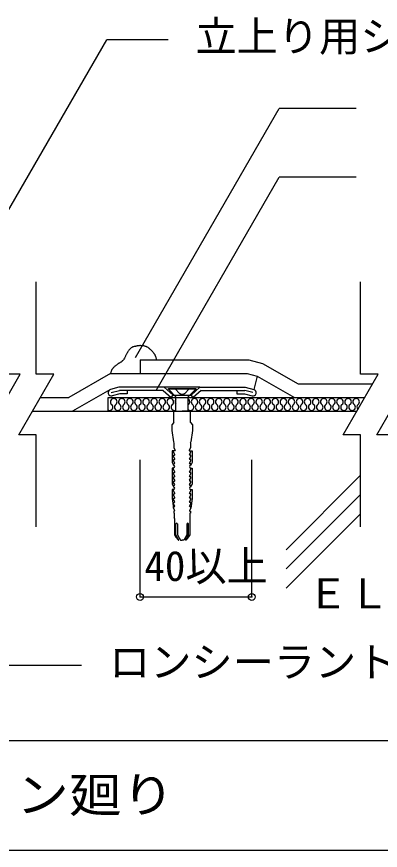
# Model space of a CAD drawing. Units: millimetres, scale not verified. Extents: x -418 to 382, y -607 to 623.
# Drawn here: x 2.9 to 135.4, y 33 to 336.8 of the extents above; entities that cross this region are included whole.
import ezdxf
from ezdxf.enums import TextEntityAlignment as Align

# ---------------------------------------------------------------- set-up
doc = ezdxf.new("R2010")
doc.units = ezdxf.units.MM
doc.header["$LTSCALE"] = 5
doc.header["$PDMODE"] = 32
doc.header["$PDSIZE"] = 2.5
doc.linetypes.add('DASHED3', pattern=[4, 3, -1])
for name, color, linetype in [('2-2_in line', 7, 'Continuous'), ('2-4_out line', 2, 'Continuous'), ('2-6_鋼板・アングル', 2, 'Continuous'), ('2-7_ビス', 7, 'Continuous'), ('2-A_moji', 7, 'Continuous'), ('2-B_dim', 7, 'Continuous'), ('2-D_ハッチ他', 4, 'Continuous'), ('2-E_con他', 4, 'Continuous'), ('F-5', 6, 'Continuous'), ('F-7', 1, 'Continuous'), ('F-A', 7, 'Continuous')]:
    doc.layers.add(name, color=color, linetype=linetype)
doc.styles.add('HG丸ｺﾞｼｯｸM-PRO', font='')
doc.styles.add('ＭＳ ゴシック', font='')
doc.styles.get('HG丸ｺﾞｼｯｸM-PRO').set_extended_font_data('HG丸ｺﾞｼｯｸM-PRO')
doc.styles.get('ＭＳ ゴシック').set_extended_font_data('MS Gothic')

msp = doc.modelspace()

# ---------------------------------------------------------------- linework, layer by layer
at = {"layer": '2-2_in line'}
for p, q in [((10.073, 206.533), (10.073, 240.118)), ((128.258, 206.533), (128.258, 240.118)), ((44.242, 215.763), (44.106, 215.618)), ((44.386, 215.9), (44.242, 215.763)), ((44.536, 216.028), (44.386, 215.9)), ((44.694, 216.145), (44.536, 216.028)), ((44.86, 216.248), (44.694, 216.145)), ((44.959, 216.301), (44.86, 216.248)), ((45.07, 216.353), (44.959, 216.301)), ((45.266, 216.429), (45.07, 216.353)), ((45.469, 216.491), (45.266, 216.429)), ((45.676, 216.543), (45.469, 216.491)), ((45.885, 216.59), (45.676, 216.543)), ((46.096, 216.633), (45.885, 216.59)), ((46.218, 216.658), (46.096, 216.633)), ((46.326, 216.681), (46.218, 216.658)), ((46.51, 216.722), (46.326, 216.681)), ((46.695, 216.762), (46.51, 216.722)), ((46.878, 216.8), (46.695, 216.762)), ((47.062, 216.834), (46.878, 216.8)), ((47.247, 216.863), (47.062, 216.834)), ((47.354, 216.877), (47.247, 216.863)), ((47.501, 216.891), (47.354, 216.877)), ((47.755, 216.905), (47.501, 216.891)), ((48.01, 216.907), (47.755, 216.905)), ((48.266, 216.898), (48.01, 216.907)), ((48.522, 216.879), (48.266, 216.898)), ((48.779, 216.852), (48.522, 216.879)), ((48.927, 216.833), (48.779, 216.852)), ((49.05, 216.816), (48.927, 216.833)), ((49.261, 216.783), (49.05, 216.816)), ((49.47, 216.743), (49.261, 216.783)), ((49.677, 216.696), (49.47, 216.743)), ((49.88, 216.639), (49.677, 216.696)), ((50.08, 216.572), (49.88, 216.639)), ((50.194, 216.527), (50.08, 216.572)), ((50.296, 216.483), (50.194, 216.527)), ((50.467, 216.4), (50.296, 216.483)), ((50.635, 216.307), (50.467, 216.4)), ((50.798, 216.206), (50.635, 216.307)), ((50.957, 216.098), (50.798, 216.206)), ((51.111, 215.984), (50.957, 216.098)), ((51.199, 215.915), (51.111, 215.984)), ((51.296, 215.836), (51.199, 215.915)), ((51.46, 215.694), (51.296, 215.836)), ((42.481, 212.874), (42.325, 212.585)), ((42.57, 213.043), (42.481, 212.874)), ((42.635, 213.168), (42.57, 213.043)), ((42.746, 213.384), (42.635, 213.168)), ((42.856, 213.6), (42.746, 213.384)), ((42.967, 213.815), (42.856, 213.6)), ((43.079, 214.03), (42.967, 213.815)), ((43.193, 214.243), (43.079, 214.03)), ((43.261, 214.366), (43.193, 214.243)), ((43.325, 214.481), (43.261, 214.366)), ((43.438, 214.677), (43.325, 214.481)), ((43.555, 214.871), (43.438, 214.677)), ((43.678, 215.061), (43.555, 214.871)), ((43.808, 215.247), (43.678, 215.061)), ((43.947, 215.428), (43.808, 215.247)), ((44.031, 215.531), (43.947, 215.428)), ((44.106, 215.618), (44.031, 215.531)), ((51.619, 215.548), (51.46, 215.694)), ((51.774, 215.398), (51.619, 215.548)), ((51.926, 215.245), (51.774, 215.398)), ((52.075, 215.089), (51.926, 215.245)), ((52.16, 214.998), (52.075, 215.089)), ((52.242, 214.911), (52.16, 214.998)), ((52.381, 214.759), (52.242, 214.911)), ((52.518, 214.605), (52.381, 214.759)), ((52.653, 214.45), (52.518, 214.605)), ((52.786, 214.292), (52.653, 214.45)), ((52.916, 214.131), (52.786, 214.292)), ((52.991, 214.037), (52.916, 214.131)), ((53.053, 213.955), (52.991, 214.037)), ((53.157, 213.813), (53.053, 213.955)), ((53.258, 213.668), (53.157, 213.813)), ((53.352, 213.519), (53.258, 213.668)), ((53.439, 213.367), (53.352, 213.519)), ((53.518, 213.211), (53.439, 213.367)), ((53.559, 213.119), (53.518, 213.211)), ((53.606, 212.999), (53.559, 213.119)), ((53.675, 212.788), (53.606, 212.999)), ((53.73, 212.571), (53.675, 212.788)), ((39.1, 209.698), (39.015, 209.627)), ((39.246, 209.82), (39.1, 209.698)), ((39.393, 209.94), (39.246, 209.82)), ((39.543, 210.058), (39.393, 209.94)), ((39.695, 210.171), (39.543, 210.058)), ((39.851, 210.278), (39.695, 210.171)), ((39.943, 210.337), (39.851, 210.278)), ((40.035, 210.393), (39.943, 210.337)), ((40.196, 210.485), (40.035, 210.393)), ((40.358, 210.574), (40.196, 210.485)), ((40.521, 210.663), (40.358, 210.574)), ((40.683, 210.754), (40.521, 210.663)), ((40.841, 210.851), (40.683, 210.754)), ((40.931, 210.91), (40.841, 210.851)), ((40.985, 210.948), (40.931, 210.91)), ((41.076, 211.016), (40.985, 210.948)), ((41.165, 211.087), (41.076, 211.016)), ((41.252, 211.161), (41.165, 211.087)), ((41.336, 211.238), (41.252, 211.161)), ((41.418, 211.317), (41.336, 211.238)), ((41.464, 211.364), (41.418, 211.317)), ((41.592, 211.504), (41.464, 211.364)), ((41.797, 211.756), (41.592, 211.504)), ((41.986, 212.023), (41.797, 211.756)), ((42.16, 212.3), (41.986, 212.023)), ((42.325, 212.585), (42.16, 212.3)), ((53.775, 212.351), (53.73, 212.571)), ((53.813, 212.127), (53.775, 212.351)), ((53.846, 211.902), (53.813, 212.127)), ((53.864, 211.771), (53.846, 211.902)), ((37.145, 206.882), (37.119, 206.771)), ((37.191, 207.071), (37.145, 206.882)), ((37.24, 207.259), (37.191, 207.071)), ((37.295, 207.445), (37.24, 207.259)), ((37.357, 207.628), (37.295, 207.445)), ((37.428, 207.807), (37.357, 207.628)), ((37.475, 207.909), (37.428, 207.807)), ((37.511, 207.98), (37.475, 207.909)), ((37.578, 208.101), (37.511, 207.98)), ((37.651, 208.22), (37.578, 208.101)), ((37.728, 208.335), (37.651, 208.22)), ((37.811, 208.448), (37.728, 208.335)), ((37.897, 208.557), (37.811, 208.448)), ((37.949, 208.619), (37.897, 208.557)), ((38.04, 208.724), (37.949, 208.619)), ((38.203, 208.897), (38.04, 208.724)), ((38.373, 209.063), (38.203, 208.897)), ((38.548, 209.225), (38.373, 209.063)), ((38.728, 209.382), (38.548, 209.225)), ((38.909, 209.537), (38.728, 209.382)), ((39.015, 209.627), (38.909, 209.537)), ((47.867, 206.771), (86.866, 206.771)), ((86.866, 206.771), (90.611, 205.768)), ((90.611, 205.768), (89.317, 200.938)), ((90.611, 205.768), (104.115, 197.971)), ((121.871, 184.409), (134.645, 206.533)), ((134.645, 206.533), (128.258, 206.533)), ((36.808, 200.818), (23.217, 192.971)), ((36.208, 197.971), (104.115, 197.971)), ((36.208, 192.971), (36.208, 197.971)), ((36.208, 197.971), (129.701, 197.971)), ((8.629, 192.971), (23.217, 192.971)), ((8.629, 192.971), (126.815, 192.971)), ((10.073, 184.409), (3.686, 184.409)), ((10.073, 150.824), (10.073, 184.409)), ((128.258, 184.409), (121.871, 184.409)), ((128.258, 150.824), (128.258, 184.409)), ((140.508, 184.409), (134.121, 184.409))]:
    msp.add_line(p, q, dxfattribs=at)
for points in [[(-2.177, 184.409), (-8.564, 184.409), (4.209, 206.533), (-2.177, 206.533)], [(3.686, 184.409), (16.459, 206.533), (10.073, 206.533)], [(134.121, 184.409), (146.895, 206.533), (140.508, 206.533)]]:
    msp.add_lwpolyline(points, dxfattribs=at)
at = {"layer": '2-4_out line'}
for p, q in [((47.867, 211.771), (47.867, 206.771)), ((47.867, 211.771), (87.524, 211.771)), ((87.524, 211.771), (92.541, 210.427)), ((92.541, 210.427), (105.455, 202.971)), ((37.119, 206.771), (21.877, 197.971)), ((37.119, 206.771), (47.867, 206.771)), ((105.455, 202.971), (132.588, 202.971)), ((11.516, 197.971), (21.877, 197.971)), ((11.516, 197.971), (19.05, 197.971)), ((11.516, 197.971), (21.877, 197.971))]:
    msp.add_line(p, q, dxfattribs=at)
at = {"layer": '2-6_鋼板・アングル'}
for p, q in [((40.207, 201.771), (37.098, 200.938)), ((37.408, 199.779), (40.365, 200.571)), ((56.707, 201.771), (40.207, 201.771)), ((56.249, 200.571), (40.365, 200.571)), ((56.707, 201.771), (59.957, 198.866)), ((69.707, 201.771), (66.457, 198.866)), ((69.707, 201.771), (86.207, 201.771)), ((70.166, 200.571), (86.049, 200.571)), ((83.191, 200.571), (83.191, 199.371)), ((89.006, 199.779), (86.049, 200.571)), ((86.207, 201.771), (89.317, 200.938)), ((83.191, 199.371), (85.891, 199.371)), ((85.891, 199.371), (88.696, 198.62))]:
    msp.add_line(p, q, dxfattribs=at)
at = {"layer": '2-6_鋼板・アングル', "color": 4}
for p, q in [((69.707, 201.771), (56.707, 201.771)), ((59.158, 197.971), (67.257, 197.971)), ((59.957, 198.866), (66.457, 198.866))]:
    msp.add_line(p, q, dxfattribs=at)
at = {"layer": '2-6_鋼板・アングル'}
for points in [[(43.223, 200.571), (43.223, 199.371), (40.523, 199.371), (37.719, 198.62)], [(56.249, 200.571), (59.158, 197.971), (59.957, 198.866)], [(70.166, 200.571), (67.257, 197.971), (66.457, 198.866)]]:
    msp.add_lwpolyline(points, dxfattribs=at)
for centre, start, end in [((37.408, 199.779), 105, 285), ((89.006, 199.779), 255, 75)]:
    msp.add_arc(centre, 1.2, start, end, dxfattribs=at)
at = {"layer": '2-7_ビス'}
for p, q in [((58.207, 201.021), (58.207, 201.321)), ((58.207, 201.321), (68.207, 201.321)), ((58.207, 201.021), (60.957, 198.271)), ((68.207, 201.021), (58.207, 201.021)), ((68.207, 201.021), (65.457, 198.271)), ((68.207, 201.321), (68.207, 201.021)), ((60.957, 192.971), (60.957, 198.271)), ((60.957, 197.971), (65.457, 197.971)), ((65.457, 192.971), (65.457, 198.271)), ((60.207, 192.971), (63.207, 192.971)), ((60.207, 188.876), (60.207, 192.971)), ((66.207, 192.971), (63.207, 192.971)), ((66.207, 188.876), (66.207, 192.971)), ((60.207, 188.876), (59.457, 188.051)), ((66.207, 188.876), (66.957, 188.051)), ((59.457, 188.051), (59.457, 185.953)), ((59.457, 185.953), (60.006, 181.835)), ((66.957, 185.953), (66.409, 181.835)), ((66.957, 188.051), (66.957, 185.953)), ((60.006, 181.835), (60.247, 181.427)), ((60.207, 181.427), (60.207, 179.613)), ((60.247, 181.427), (60.207, 181.427)), ((60.207, 179.613), (60.64, 178.789)), ((66.207, 179.613), (65.774, 178.789)), ((66.409, 181.835), (66.167, 181.427)), ((66.167, 181.427), (66.207, 181.427)), ((66.207, 181.427), (66.207, 179.613)), ((59.532, 178.541), (59.532, 174.308)), ((60.51, 178.541), (59.532, 178.541)), ((60.071, 178.047), (60.071, 178.541)), ((60.579, 177.222), (60.071, 178.047)), ((60.071, 176.957), (60.42, 176.975)), ((60.071, 176.48), (60.071, 176.957)), ((60.579, 175.655), (60.071, 176.48)), ((65.836, 177.222), (66.344, 178.047)), ((65.836, 175.655), (66.344, 176.48)), ((65.904, 178.541), (66.882, 178.541)), ((66.344, 176.957), (65.995, 176.975)), ((66.344, 178.047), (66.344, 178.541)), ((66.344, 176.48), (66.344, 176.957)), ((66.882, 178.541), (66.882, 174.308)), ((59.532, 174.308), (60.034, 173.347)), ((60.034, 173.347), (60.039, 173.347)), ((60.039, 173.347), (60.042, 173.824)), ((60.039, 173.347), (60.039, 173.347)), ((60.042, 173.824), (60.36, 173.841)), ((60.071, 175.391), (60.419, 175.408)), ((60.071, 174.913), (60.071, 175.391)), ((60.522, 174.089), (60.071, 174.913)), ((65.893, 174.089), (66.344, 174.913)), ((66.344, 175.391), (65.995, 175.408)), ((66.372, 173.824), (66.055, 173.841)), ((66.344, 174.913), (66.344, 175.391)), ((66.376, 173.347), (66.372, 173.824)), ((66.376, 173.347), (66.376, 173.347)), ((66.381, 173.347), (66.376, 173.347)), ((66.882, 174.308), (66.381, 173.347)), ((59.532, 172.275), (59.532, 166.477)), ((60.071, 172.275), (59.532, 172.275)), ((60.071, 171.78), (60.071, 172.275)), ((60.579, 170.955), (60.071, 171.78)), ((60.071, 170.691), (60.419, 170.708)), ((60.071, 170.213), (60.071, 170.691)), ((60.579, 169.389), (60.071, 170.213)), ((65.836, 170.955), (66.344, 171.78)), ((65.836, 169.389), (66.344, 170.213)), ((66.344, 170.691), (65.995, 170.708)), ((66.344, 171.78), (66.344, 172.275)), ((66.344, 172.275), (66.882, 172.275)), ((66.344, 170.213), (66.344, 170.691)), ((66.882, 172.275), (66.882, 166.477)), ((60.071, 169.124), (60.419, 169.141)), ((60.071, 168.647), (60.071, 169.124)), ((60.579, 167.822), (60.071, 168.647)), ((60.071, 167.557), (60.419, 167.575)), ((60.071, 167.08), (60.071, 167.557)), ((65.836, 167.822), (66.344, 168.647)), ((66.344, 169.124), (65.995, 169.141)), ((66.344, 167.557), (65.995, 167.575)), ((66.344, 168.647), (66.344, 169.124)), ((66.344, 167.08), (66.344, 167.557)), ((59.532, 166.477), (60.039, 165.513)), ((59.532, 164.441), (59.532, 161.193)), ((60.071, 164.441), (59.532, 164.441)), ((60.039, 165.513), (60.042, 165.991)), ((60.042, 165.991), (60.363, 166.008)), ((60.522, 166.255), (60.071, 167.08)), ((60.071, 163.947), (60.071, 164.441)), ((65.893, 166.255), (66.344, 167.08)), ((66.373, 165.991), (66.052, 166.008)), ((66.344, 163.947), (66.344, 164.441)), ((66.344, 164.441), (66.882, 164.441)), ((66.376, 165.513), (66.373, 165.991)), ((66.882, 166.477), (66.376, 165.513)), ((66.882, 164.441), (66.882, 161.193)), ((59.532, 161.193), (60.038, 157.68)), ((60.051, 160.813), (60.055, 161.291)), ((60.055, 161.291), (60.389, 161.308)), ((60.066, 162.38), (60.071, 162.857)), ((60.547, 161.555), (60.066, 162.38)), ((60.579, 163.122), (60.071, 163.947)), ((60.071, 162.857), (60.419, 162.875)), ((65.836, 163.122), (66.344, 163.947)), ((65.868, 161.555), (66.348, 162.38)), ((66.344, 162.857), (65.995, 162.875)), ((66.36, 161.291), (66.025, 161.308)), ((66.348, 162.38), (66.344, 162.857)), ((66.364, 160.813), (66.36, 161.291)), ((66.882, 161.193), (66.377, 157.68)), ((60.038, 157.68), (60.039, 158.157)), ((60.039, 158.157), (60.348, 158.175)), ((60.042, 159.247), (60.044, 159.724)), ((60.492, 158.422), (60.042, 159.247)), ((60.044, 159.724), (60.366, 159.741)), ((60.514, 159.989), (60.051, 160.813)), ((65.9, 159.989), (66.364, 160.813)), ((65.923, 158.422), (66.373, 159.247)), ((66.371, 159.724), (66.049, 159.741)), ((66.376, 158.157), (66.067, 158.175)), ((66.373, 159.247), (66.371, 159.724)), ((66.377, 157.68), (66.376, 158.157)), ((60.038, 157.68), (60.472, 156.855)), ((60.207, 156.608), (60.207, 155.825)), ((60.342, 156.608), (60.207, 156.608)), ((60.207, 155.825), (60.357, 155.825)), ((60.357, 155.825), (60.357, 154.217)), ((66.377, 157.68), (65.943, 156.855)), ((66.057, 155.825), (66.057, 154.217)), ((66.207, 155.825), (66.057, 155.825)), ((66.073, 156.608), (66.207, 156.608)), ((66.207, 156.608), (66.207, 155.825)), ((60.357, 154.217), (60.364, 154.217)), ((60.414, 153.887), (60.414, 147.937)), ((66.001, 153.887), (66.001, 147.937)), ((66.057, 154.217), (66.051, 154.217)), ((60.922, 147.937), (60.922, 151.908)), ((61.505, 151.908), (61.505, 147.937)), ((64.91, 151.908), (64.91, 147.937)), ((65.493, 147.937), (65.493, 151.908)), ((60.414, 147.937), (60.855, 147.285)), ((60.855, 147.285), (61.857, 145.971)), ((62.007, 145.971), (60.922, 147.937)), ((61.505, 147.937), (62.59, 145.971)), ((61.857, 145.971), (62.007, 145.971)), ((62.59, 145.971), (63.207, 145.971)), ((63.825, 145.971), (63.207, 145.971)), ((64.91, 147.937), (63.825, 145.971)), ((64.408, 145.971), (65.493, 147.937)), ((64.557, 145.971), (64.408, 145.971)), ((65.56, 147.285), (64.557, 145.971)), ((66.001, 147.937), (65.56, 147.285))]:
    msp.add_line(p, q, dxfattribs=at)
at = {"layer": '2-7_ビス', "linetype": 'DASHED3'}
for p, q in [((60.757, 201.021), (60.757, 201.321)), ((62.147, 199.632), (60.757, 201.021)), ((64.268, 199.632), (65.657, 201.021)), ((65.657, 201.021), (65.657, 201.321))]:
    msp.add_line(p, q, dxfattribs=at)
msp.add_arc((63.207, 200.693), 1.5, 225, 315, dxfattribs=at)
at = {"layer": '2-7_ビス'}
for centre, major_axis, start_param, end_param in [((60.371, 177.198), (0, -0.229), 0.2312026, 1.6765256), ((60.5, 178.713), (0, -0.172), 0.06848, 2.1628795), ((65.915, 178.713), (0, -0.172), 4.1203058, 6.2147054), ((66.043, 177.198), (0, -0.229), 4.6066597, 6.0519827), ((60.017, 172.811), (0, -0.536), 0.0442118, 3.0973809), ((60.314, 174.065), (0, -0.229), 0.2312026, 1.6765256), ((60.371, 175.631), (0, -0.229), 0.2312026, 1.6765256), ((66.043, 175.631), (0, -0.229), 4.6066597, 6.0519827), ((66.1, 174.065), (0, -0.229), 4.6066597, 6.0519827), ((66.398, 172.811), (0, -0.536), 3.1858044, 6.2389735), ((60.371, 170.931), (0, -0.229), 0.2312026, 1.6765256), ((66.043, 170.931), (0, -0.229), 4.6066597, 6.0519827), ((60.371, 169.365), (0, -0.229), 0.2312026, 1.6765256), ((60.371, 167.798), (0, -0.229), 0.2312026, 1.6765256), ((66.043, 169.365), (0, -0.229), 4.6066597, 6.0519827), ((66.043, 167.798), (0, -0.229), 4.6066597, 6.0519827), ((60.017, 164.977), (0, -0.536), 0.0442118, 3.0973809), ((60.314, 166.231), (0, -0.229), 0.2312026, 1.6765256), ((66.101, 166.231), (0, -0.229), 4.6066597, 6.0519827), ((66.398, 164.977), (0, -0.536), 3.1858044, 6.2389735), ((60.339, 161.531), (0, -0.229), 0.2312026, 1.6765256), ((60.371, 163.098), (0, -0.229), 0.2312026, 1.6765256), ((66.043, 163.098), (0, -0.229), 4.6066597, 6.0519827), ((66.076, 161.531), (0, -0.229), 4.6066597, 6.0519827), ((60.285, 158.398), (0, -0.229), 0.2312026, 1.6765256), ((60.307, 159.965), (0, -0.229), 0.2312026, 1.6765256), ((66.108, 159.965), (0, -0.229), 4.6066597, 6.0519827), ((66.13, 158.398), (0, -0.229), 4.6066597, 6.0519827), ((60.329, 156.781), (0, -0.174), 0.0818475, 2.1771705), ((66.086, 156.781), (0, -0.174), 4.1060148, 6.2013378), ((59.687, 153.923), (0, -0.8), 1.5261677, 1.947508), ((61.213, 151.898), (0, -0.321), 1.5390306, 4.6806232), ((65.201, 151.898), (0, -0.321), 1.6025621, 4.7441547), ((66.727, 153.923), (0, -0.8), 4.3356773, 4.7570176)]:
    msp.add_ellipse(centre, major_axis=major_axis, ratio=0.909574, start_param=start_param, end_param=end_param, dxfattribs=at)
at = {"layer": '2-A_moji'}
for p, q in [((-40.617, 196.101), (35.743, 328.361)), ((58.083, 328.361), (35.743, 328.361)), ((46.21, 212.568), (98.629, 303.361)), ((126.623, 303.361), (98.629, 303.361)), ((53.717, 200.571), (98.629, 278.361)), ((126.623, 278.361), (98.629, 278.361)), ((26.603, 100.331), (-57.461, 100.331))]:
    msp.add_line(p, q, dxfattribs=at)
at = {"layer": '2-B_dim'}
for p, q in [((47.867, 125.331), (47.867, 175.331)), ((88.604, 125.331), (88.604, 175.331)), ((47.867, 125.331), (88.604, 125.331))]:
    msp.add_line(p, q, dxfattribs=at)
at = {"layer": '2-B_dim', "color": 1}
for p in [(47.867, 125.331), (88.604, 125.331)]:
    msp.add_point(p, dxfattribs=at)
at = {"layer": '2-D_ハッチ他'}
for centre, start, end in [((38.286, 196.43), 307.52351, 232.47649), ((41.23, 196.43), 307.52351, 232.47649), ((44.173, 196.43), 307.52351, 232.47649), ((47.117, 196.43), 307.52351, 232.47649), ((50.061, 196.43), 307.52351, 232.47649), ((53.005, 196.43), 307.52351, 232.47649), ((55.949, 196.43), 307.52351, 232.47649), ((58.893, 196.43), 307.52351, 232.47649), ((67.725, 196.43), 307.52351, 232.47649), ((70.669, 196.43), 307.52351, 232.47649), ((73.613, 196.43), 307.52351, 232.47649), ((76.557, 196.43), 307.52351, 232.47649), ((79.501, 196.43), 307.52351, 232.47649), ((82.444, 196.43), 307.52351, 232.47649), ((85.388, 196.43), 307.52351, 232.47649), ((88.332, 196.43), 307.52351, 232.47649), ((91.276, 196.43), 307.52351, 232.47649), ((94.22, 196.43), 307.52351, 232.47649), ((97.164, 196.43), 307.52351, 232.47649), ((100.108, 196.43), 307.52351, 232.47649), ((103.052, 196.43), 307.52351, 232.47649), ((105.996, 196.43), 307.52351, 232.47649), ((108.94, 196.43), 307.52351, 232.47649), ((111.884, 196.43), 307.52351, 232.47649), ((114.828, 196.43), 307.52351, 232.47649), ((117.772, 196.43), 307.52351, 232.47649), ((120.715, 196.43), 307.52351, 232.47649), ((123.659, 196.43), 307.52351, 232.47649), ((126.603, 196.43), 307.52351, 232.47649), ((36.814, 194.513), 239.9307, 52.47649), ((39.758, 194.513), 127.52351, 52.47649), ((42.702, 194.513), 127.52351, 52.47649), ((45.645, 194.513), 127.52351, 52.47649), ((48.589, 194.513), 127.52351, 52.47649), ((51.533, 194.513), 127.52351, 52.47649), ((54.477, 194.513), 127.52351, 52.47649), ((57.421, 194.513), 127.52351, 52.47649), ((60.365, 194.513), 127.52351, 299.35167), ((61.837, 196.43), 136.71942, 223.28058), ((64.781, 196.43), 307.52351, 55.95907), ((66.253, 194.513), 228.82288, 52.47649), ((69.197, 194.513), 127.52351, 52.47649), ((72.141, 194.513), 127.52351, 52.47649), ((75.085, 194.513), 127.52351, 52.47649), ((78.029, 194.513), 127.52351, 52.47649), ((80.972, 194.513), 127.52351, 52.47649), ((83.916, 194.513), 127.52351, 52.47649), ((86.86, 194.513), 127.52351, 52.47649), ((89.804, 194.513), 127.52351, 52.47649), ((92.748, 194.513), 127.52351, 52.47649), ((95.692, 194.513), 127.52351, 52.47649), ((98.636, 194.513), 127.52351, 52.47649), ((101.58, 194.513), 127.52351, 52.47649), ((104.524, 194.513), 127.52351, 52.47649), ((107.468, 194.513), 127.52351, 52.47649), ((110.412, 194.513), 127.52351, 52.47649), ((113.356, 194.513), 127.52351, 52.47649), ((116.3, 194.513), 127.52351, 52.47649), ((119.243, 194.513), 127.52351, 52.47649), ((122.187, 194.513), 127.52351, 52.47649), ((125.131, 194.513), 127.52351, 52.47649), ((128.075, 194.513), 127.52351, 224.60333)]:
    msp.add_arc(centre, 1.208, start, end, dxfattribs=at)
at = {"layer": '2-E_con他'}
for p, q in [((101.104, 142.551), (128.258, 169.705)), ((101.139, 135.515), (128.258, 162.634)), ((101.175, 128.48), (128.258, 155.563))]:
    msp.add_line(p, q, dxfattribs=at)
at = {"layer": 'F-5'}
msp.add_line((-417.785, 72.971), (382.215, 72.971), dxfattribs=at)
at = {"layer": 'F-7'}
msp.add_line((-417.785, 32.971), (382.215, 32.971), dxfattribs=at)

# ---------------------------------------------------------------- texts
at = {"layer": '2-A_moji', "style": 'ＭＳ ゴシック'}
for s, p in [('立上り用シート 接着工法', (68.083, 320.861)), ('ＥＬ-2001注入', (108.823, 117.831)), ('ロンシーラントＬ', (36.603, 92.831))]:
    msp.add_text(s, height=11, dxfattribs=at).set_placement(p, align=Align.BOTTOM_LEFT)
at = {"layer": '2-B_dim', "style": 'ＭＳ ゴシック'}
msp.add_text('40以上', height=11, dxfattribs=at).set_placement((49.438, 127.831), align=Align.BOTTOM_LEFT)
at = {"layer": 'F-A', "style": 'HG丸ｺﾞｼｯｸM-PRO', "width": 1.1}
msp.add_text('部位：ドレイン廻り', height=12.83, dxfattribs=at).set_placement((-112.785, 42.971), align=Align.BOTTOM_LEFT)

doc.saveas('drawing.dxf')
